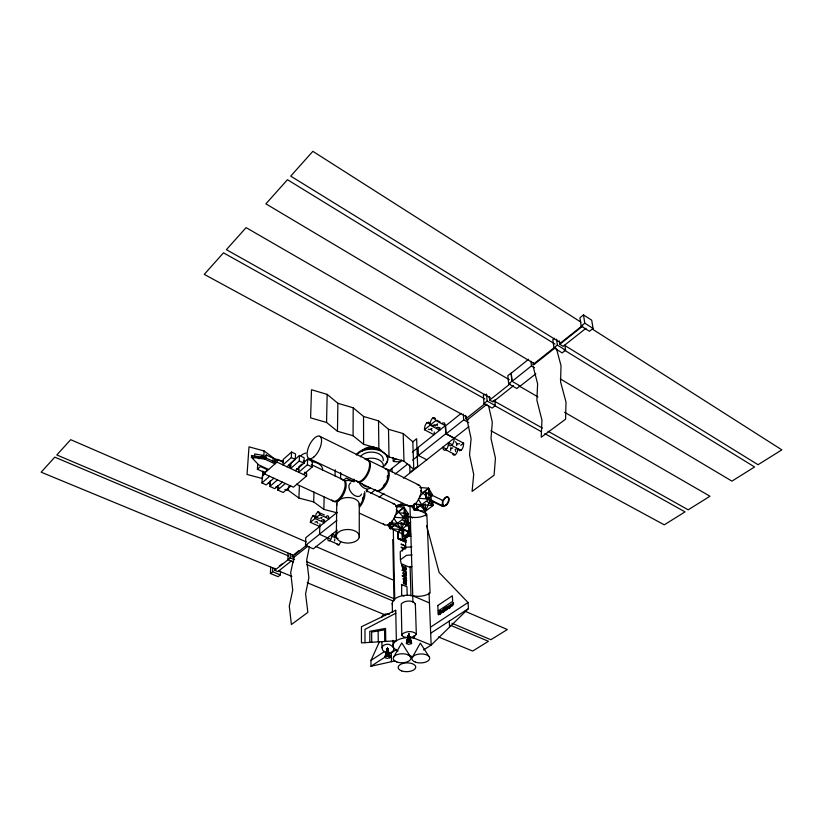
<?xml version="1.0" encoding="UTF-8"?>
<svg xmlns="http://www.w3.org/2000/svg" width="823" height="823" viewBox="0 0 823 823"><rect width="100%" height="100%" fill="white"/><g stroke="black" fill="none" stroke-linecap="round" stroke-linejoin="round"><path stroke-width="1.23" d="M359.26 537.203A11.563 6.79 0.3 0 0 343.366 530.002A11.563 6.79 0.3 0 0 340.773 541.647A11.563 6.79 0.3 0 0 359.26 537.203L359.27 503.563M446.426 610.131C448.268 607.652 445.171 610.882 445.654 608.825M353.067 435.737L353.19 407.807L337.872 403.28L327.163 394.392L311.495 389.742L310.6 417.868L326.556 422.466L337.461 431.262L353.067 435.737L363.601 444.297L378.868 448.648L389.022 456.981L403.97 461.209L413.774 469.326L412.837 441.786L403.188 433.577L388.507 429.297L378.529 420.862L363.529 416.459L353.19 407.807M353.88 481.65A9.485 5.874 0.5 0 0 344.415 480.869A9.485 5.874 0.5 0 1 353.88 481.63L353.89 479.109M408.753 636.457L408.764 634.173L411.582 643.226L408.702 644.471L406.418 643.38L408.764 634.173L411.572 642.876M442.218 423.063L444.307 422.868L445.161 424.462L445.778 433.752L463.616 443.155C463.627 445.932 462.855 450.304 459.573 450.778L458.051 448.823M340.578 478.935L340.65 472.628M387.386 650.859L387.417 648.308L390.092 657.289L387.283 658.493L384.999 657.443L387.417 648.308L390.092 657.289M337.461 431.262L337.872 403.28M336.319 535.464L336.772 503.563M335.064 476.044L335.156 469.758M451.601 444.348L448.463 442.712C448.432 445.48 447.691 449.842 444.43 450.335L443.288 449.348L442.774 447.187L445.912 448.813M337.121 512.842L323.861 509.375L324.128 497.03M326.556 422.466L327.163 394.392M406.397 643.03L408.599 641.806L408.764 634.173L411.582 643.226M434.246 432.003L433.988 434.739L424.452 429.75C424.534 426.972 425.275 422.713 428.485 422.106L429.596 423.043L430.09 425.172L439.636 430.213L439.883 427.466M323.861 509.375L313.686 501.917L313.964 492M430.09 425.172C430.162 422.384 430.923 418.115 434.143 417.498L435.274 418.434L435.779 420.563L445.336 425.645L412.313 452.115M303.44 474.501L312.174 467.011L312.349 461.415L307.596 459.152L303.738 462.505M301.804 464.172L298.903 466.682L298.687 472.279L307.411 464.758L307.596 459.152M327.4 537.728L313.316 548.818L305.508 545.443L305.755 537.717L319.746 526.514M264.039 471.836L263.936 473.657L293.42 487.195L306.588 475.972L306.67 473.246L304.582 472.258M295.313 470.694L303.954 463.215L304.15 457.753L299.459 455.51L290.858 463.051L290.622 468.503L299.253 460.983L299.459 455.51M313.686 501.917L298.914 498.038L299.387 485.621M286.929 466.775L295.303 459.45L295.529 453.926L291.568 452.043L283.235 459.409L282.968 464.923L291.321 457.567L291.568 452.043M294.305 557.593L292.186 556.698L292.278 554.599M384.979 657.104L387.119 655.91L387.417 648.308L390.071 656.949M293.43 562.006L287.885 559.671L288.153 553.272M287.885 559.671L290.169 557.85L290.334 554.013M298.914 498.038L288.4 490.385L288.564 486.64M289.449 466.713L289.562 464.213M270.736 567.15L270.397 573.497L278.112 576.666L280.345 574.907L280.52 571.1M455.664 450.757L455.603 451.611M290.797 485.981L283.184 492.493L277.732 490.014L277.958 485.529M291.249 561.019L277.876 571.604L274.717 570.308L274.82 568.23M263.936 473.657L276.96 462.104L277.104 459.368L283.102 462.176M270.397 573.497L272.619 571.738L272.814 567.921M274.594 462.68L274.8 458.936L264.132 450.983L248.999 446.838L247.044 474.449L262.444 478.544L262.907 471.023M282.382 482.124L274.8 488.687L269.893 486.455L270.211 480.807M272.948 461.888L273.154 458.226L266.23 454.985L264.214 456.796M266.004 458.648L266.23 454.985M273.874 478.214L266.251 484.891L261.961 482.947L262.383 475.961L265.232 473.451M263.669 458.493L264.132 450.983M265.15 457.598L275.077 462.238L274.985 463.853L265.057 459.224L265.15 457.598L251.354 455.489L253.854 458.082M254.544 455.87L254.677 453.936L262.897 455.366L262.722 458.277L254.482 456.837M266.95 470.55L264.677 472.567L257.393 469.223L257.692 464.614M408.496 638.01L408.764 634.173L411.418 643.576M387.129 652.104L387.417 648.308L389.937 657.618M334.58 535.135L332.297 534.117L331.031 539.178L329.828 540.752L328.182 540.67L327.554 537.851L337.286 530.187M336.988 512.492L319.581 526.442L310.333 522.327L311.125 518.439L313.419 515.383L314.777 516.422L315.034 518.521L324.293 522.667L324.653 520.064M450.572 605.1C452.208 605.831 448.134 609.678 449.543 608.259M315.034 518.521L316.32 513.48L318.676 511.556L319.756 514.684L310.333 522.327M407.941 641.909L408.764 634.173L411.387 642.547M451.261 605.543L451.426 604.38L452.516 605.018M445.871 609.113L446.045 607.96L447.115 608.598M304.51 462.938L304.315 462.413L303.718 463.02M386.471 656.024L387.417 648.308L389.876 656.631M408.27 637.948L408.764 634.173L411.089 643.884M386.903 652.042L387.417 648.308L389.618 657.927M426.602 525.691L439.143 572.489L468.04 602.529L468.431 608.629L431.159 645.088L414.051 638.134L404.33 637.105L402.231 635.932L401.963 634.43C405.41 631.056 413.084 630.356 416.325 634.204L414.535 636.395L409.576 637.599M457.855 448.977C457.516 451.333 456.693 454.954 453.843 455.212L452.691 454.224M415.214 604.473L415.337 603.691C412.23 599.782 404.546 600.471 401.233 603.907L401.85 635.202M440.356 613.125L439.791 613.691A1.327 0.751 -67.2 0 1 439.42 614.297L438.618 614.781A1.307 0.73 -67.2 0 1 438.268 614.678L438.042 612.826A1.42 0.802 -67.2 0 1 438.289 612.23L439.4 611.324A1.265 0.71 -67.2 0 1 439.739 611.479L440.264 611.931M442.393 611.15C442.332 607.611 444.41 612.538 443.587 611.684M407.364 642.105L408.764 634.173L411.037 642.249M407.406 641.549L408.764 634.173L409.689 639.162M439.986 612.96C438.525 616.736 437.301 610.625 439.976 612.219M336.967 531.658L334.601 537.018L332.934 536.935L332.297 534.117M385.905 656.209L387.417 648.308L389.526 656.343M319.952 523.84L319.55 534.271L305.508 545.443M453.051 603.444C452.218 608.259 452.239 604.329 453.339 602.92L453.72 603.074M309.397 546.935L306.691 559.877L308.892 577.808L305.58 593.784L307.864 612.384L291.383 624.534L289.274 606.078L292.731 590.184L290.694 572.397L294.027 557.161L307.905 546.153M401.449 459.975L399.906 461.837L394.587 461.641L393.229 461.086L393.157 457.598M442.023 610.995C444.523 608.002 440.398 614.256 443.216 611.52M406.603 643.72L408.764 634.173L409.947 641.858L410.543 642.012M452.146 605.203L450.726 606.376L451.302 604.144L452.136 604.864L451.045 606.119L452.527 605.368M446.745 608.783C441.858 613.937 448.967 602.775 445.552 609.524M406.891 642.372L408.764 634.173L409.082 636.714M385.195 657.762L387.417 648.308L388.291 653.246M385.442 656.466L387.417 648.308L388.435 655.962L389.032 656.116M406.418 643.38L408.764 634.173L409.278 641.786L409.947 641.858M447.753 607.652L448.041 606.788L447.403 607.199M406.562 642.681L408.764 634.173L408.897 636.457M384.999 657.443L387.417 648.308L387.715 650.828M385.133 656.764L387.417 648.308L387.551 650.849M381.594 617.487C382.201 614.071 386.553 613.351 389.351 614.318M386.008 652.382C381.666 651.847 380.442 645.397 385.298 644.615C391.367 642.403 393.466 649.44 398.044 651.034M405.616 548.632L404.854 545.772L401.151 543.921L401.171 544.538C405.667 544.517 407.025 551.431 401.233 546.976L401.243 547.604L405.379 548.941M442.435 611.839L443.021 611.047M456.6 445.624L456.827 443.618L455.489 441.694M430.501 499.396L425.594 511.083L414.35 510.188L411.665 505.908M387.468 524.58L390.215 528.695L401.285 529.549L408.033 513.49L404.052 507.225L396.635 506.639M447.517 609.359L447.033 607.035L448.185 606.623M340.691 542.079L338.994 544.775L337.811 545.063L336.967 543.993M395.009 660.89L370.988 666.28L370.957 660.468L379.362 641.858M450.376 607.168L448.988 607.621L448.916 606.057A1.039 0.586 -66.9 0 1 449.43 605.389L450.315 605.533M440.933 611.746C440.974 608.742 442.476 615.1 441.365 611.602C440.048 610.049 439.811 619.41 440.881 610.676M334.508 541.02L334.899 538.87M412.549 656.98L420.327 643.133L428.999 656.497M450.665 450.448L450.911 447.506M393.785 656.805L401.778 642.938L410.255 656.322M447.033 607.035L447.661 607.024L447.136 609.195M443.155 610.717L442.435 611.983L443.525 610.882M321.433 520.506L323.202 519.539M326.134 516.721L327.359 515.733L328.398 516.093L329.035 518.871L319.756 514.684M448.463 442.712L448.988 444.873L450.14 445.86C453.422 445.356 454.193 440.984 454.203 438.196L403.404 478.163M432.034 428.485L430.069 429.565L428.32 429.277M437.692 423.907L435.717 424.987L433.968 424.709M396.398 506.67L398.034 505.157L403.332 503.542L402.488 504.746L399.69 505.353L400.544 504.149L399.371 505.487L396.861 506.495L398.034 505.157L395.925 506.423M419.781 505.199L414.35 510.188L413.105 505.25M394.731 524.56L390.215 528.695L388.991 523.85M419.473 496.516L428.567 488.214L432.456 494.726L429.03 499.098L414.35 510.188L414.154 504.17M443.072 611.324L443.206 611.942M394.968 515.486L404.052 507.225L408.352 524.261L389.814 522.821M262.897 455.366L259.101 458.802L257.62 457.176M257.393 469.223L260.407 466.518L267.701 469.882M274.316 461.847L277.104 459.368M261.961 482.947L269.574 476.25M269.893 486.455L277.464 479.871M450.479 448.772L452.835 447.949M277.732 490.014L285.324 483.471M343.397 480.354L346.257 477.998L353.88 481.63M424.452 429.75L435.779 420.563M321.865 517.492L319.633 518.284M412.837 441.786L416.623 438.721L417.631 466.291L409.947 472.351L409.71 464.841M393.229 461.086L395.894 458.936M389.104 470.715L401.675 460.643M583.497 314.921L579.927 317.781L581.192 326.042L589.453 331.278L593.044 328.449L591.716 320.198L583.497 314.921L584.793 323.182L593.044 328.449M484.891 394.176L483.338 395.431L484.006 403.548L492.154 408.085L495.292 405.616L494.777 399.824M528.613 359.25L511.258 373.148L512.081 381.316L531.483 365.896L530.948 361.215M554.548 338.253L552.83 339.632L553.92 347.851L562.15 352.892L565.617 350.166L564.959 345.475M461.209 413.352L445.654 425.81L446.107 433.875L454.203 438.145L468.884 426.592M279.398 566.039L282.258 563.765M336.874 520.352L319.396 534.25L329.838 538.859M370.823 493.358L375.669 489.5M395.081 474.069L407.714 464.018M412.58 460.15L445.778 433.752M508.665 383.827L511.906 381.244L511.083 373.076L507.853 375.658L508.665 383.827L516.844 388.528L520.095 385.977M581.192 326.042L584.793 323.182M294.181 554.455L299.016 550.608M484.006 403.548L487.134 401.058L486.547 394.094M532.738 364.743L557.387 345.104L556.585 339.23M446.107 433.875L463.699 419.884L463.308 414.103M582.231 325.754L560.761 342.821L290.714 176.132L312.853 151.329L580.945 322.143M274.717 570.308L289.038 558.93M292.186 556.698L306.938 544.97M555.556 347.491L533.602 364.918L533.345 362.686M468.122 419.997L465.911 418.804L484.716 403.867M585.966 328.305L563.148 346.349L559.794 344.281L582.777 326.021M513.531 385.709L492.977 401.963L489.644 400.101L510.188 383.785M487.031 404.227L467.094 420.028L471.106 438.772L469.532 454.913L473.709 474.449L472.083 491.424L494.088 475.21L495.446 458.185L490.992 438.494L492.308 422.302L488.564 405.79M535.814 373.827L520.27 386.049L511.906 381.244M379.105 497.287L383.96 493.461M455.016 449.842L456.919 448.37M460.746 445.397L463.616 443.155M423.073 492.411L428.567 488.214L432.949 505.579L425.594 511.083L420.615 506.042M398.003 511.844L404.052 507.225L404.34 518.027L408.352 524.261L408.033 513.49L400.678 512.904M425.717 492.802L426.263 492.391L442.743 500.466L443.021 505.97L442.476 506.382L425.944 498.337L425.717 492.802L432.312 496.032M425.944 498.337L426.489 497.925L426.263 492.391M401.192 522.636L408.825 526.195L408.99 531.648L408.475 532.028L392.067 524.426L392.54 521.844M430.635 496.115L432.456 494.726L428.721 494.428M403.013 517.286L408.033 513.49L404.34 518.027L390.215 528.695L390.112 522.728M401.799 528.778L397.797 531.771L397.951 538.664L405.986 542.336M405.801 525.784L410.8 522.039M442.198 500.868L442.743 500.466M404.947 540.814L402.642 539.754L410.451 533.983L410.111 522.986L398.137 531.946L398.281 538.232L404.011 540.845M397.951 538.664L402.324 540.433L410.79 534.168M411.881 566.625L408.527 566.882L401.13 563.601L400.42 559.753L406.48 555.36L412.148 554.918M401.377 584.608L406.953 586.676L407.19 595.091M401.634 595.44L401.686 584.392M437.795 605.502L452.372 595.79L452.671 601.397L438.042 611.088M443.916 611.335C445.325 612.415 442.249 607.971 444.43 608.32M444.626 610.861C445.521 612.045 444.122 604.257 445.243 609.843M445.14 607.847L444.482 607.878M445.5 608.948L446.436 608.331M450.881 605.378L451.827 604.751M448.124 606.993L448.216 608.485L448.874 608.454M370.957 660.468L384.67 651.405M370.988 666.28L385.956 656.456M389.156 654.347L396.542 649.501M430.429 627.239L468.04 602.529M430.676 633.247L468.431 608.629M423.598 649.944L431.159 645.088L429.04 592.827M316.773 521.607L314.921 522.091M456.549 443.998L459.656 443.741M436.56 427.621L438.628 427.435L439.636 430.213M395.791 613.238L364.959 629.369L365.001 642.67M410.43 657.423L412.796 656.888L408.259 655.087M389.063 652.752C391.892 652.886 395.225 649.975 393.291 647.135A15.061 7.788 -1.6 0 1 407.694 637.63M411.891 546.832L406.253 547.274L400.225 551.688L400.42 559.753M453.339 602.92L452.681 603.28M408.599 641.806L409.278 641.786M387.119 655.91L388.435 655.962M433.865 425.676L435.604 425.964M394.392 517.245L404.34 518.027L396.182 509.674M414.103 504.067L432.949 505.579L432.733 500.765M419.771 487.494L428.567 488.214L429.03 499.098L432.949 505.579L427.096 501.577M418.917 498.285L429.03 499.098L420.615 490.652M265.057 459.224L251.252 457.115L258.751 464.892L268.658 469.47M425.923 515.97L425.83 513.542L409.967 505.96L407.087 505.487A13.94 8.395 -1.6 0 0 396.542 507.019M275.643 487.01L279.12 487.936M284.923 489.459L288.4 490.385M274.8 458.936L283.441 461.291M398.281 538.232L402.313 539.847L402.036 529.035M272.619 571.738L280.345 574.907M275.582 569.074L41.15 472.186L54.781 457.156L288.482 555.937M278.894 571.039L291.887 576.398M307.246 582.746L385.226 614.946M438.392 636.909L472.659 651.055L488.44 641.292L450.716 625.357M306.866 564.619L392.941 600.965M290.169 557.85L294.613 559.722M293.214 555.227L56.818 454.965L70.685 439.677L306.331 541.904M306.897 561.8L394.155 598.763M451.93 623.248L490.847 639.728L507.328 629.533L464.964 611.17M401.943 595.235L404.072 596.14M441.714 612.785L441.437 612.97M392.489 604.998A14.701 8.004 -1.6 0 1 397.766 597.179A14.701 8.004 -1.6 0 1 412.745 595.78L429.452 602.95M452.424 603.454L453.072 603.773M315.528 546.369L394.361 580.554M329.828 540.752L338.994 544.775M334.601 537.018L338.047 538.54M312.812 515.723L318.583 518.305M317.513 511.885L324.447 515.023M402.324 540.433L405.78 542.007M403.465 540.382L405.76 541.431M296.517 484.181L332.996 501.001M359.569 513.243L384.578 524.776M392.221 521.216A14.032 8.353 -1.6 0 0 393.312 529.703L402.704 534.055M392.581 524.035L408.99 531.648M400.678 523.016L402.859 524.035M288.894 464.902L290.745 465.767M296.547 468.493L298.79 469.542M276.96 462.104L306.588 475.972M402.365 516.515A14.032 8.353 -1.6 0 1 410.307 516.916L412.58 517.996M311.382 464.645L343.14 479.727M366.184 490.652L394.454 504.077M299.253 460.983L303.954 463.215M307.411 464.758L312.174 467.011M291.321 457.567L295.303 459.45M308.985 458.483L357.048 481.434M408.764 506.073L376.728 490.775A11.892 5.823 -64.2 0 0 387.818 481.054A11.892 5.823 -64.2 0 0 385.411 469.069M357.789 481.897L375.782 490.487M426.489 497.925L443.021 505.97M319.602 436.231L367.397 459.728M368.19 460.098L386.069 468.894A11.964 5.843 -64.2 0 1 385.576 483.513A11.964 5.843 -64.2 0 1 374.588 489.469M386.975 469.305L418.825 484.963M426.798 459.759L418.413 455.51L418.115 447.455M445.891 449.883L455.314 454.769M451.621 445.397L461.055 450.325M427.055 422.6L429.164 423.711M431.283 424.833L433.392 425.944M432.692 418.002L434.811 419.123M436.931 420.255L440.099 421.942M463.699 419.884L468.781 422.631M490.889 430.758L664.254 524.837L685.034 511.875L544.857 433.639M466.353 416.716L204.248 274.378L223.486 252.846L484.891 398.939M487.134 401.058L495.292 405.616M494.397 405.472L541.493 431.756M490.374 397.838L226.387 249.678L246.087 227.621L509.334 379.722M493.131 400.472L542.46 428.125M548.056 431.262L688.193 509.818L709.982 496.228L564.578 412.272M519.066 385.987L537.933 396.881M531.483 365.896L534.559 367.727M560.298 378.889L731.925 481.126L754.598 466.97L564.094 349.96M534.25 363.673L265.901 203.857L287.464 179.702L555.011 344.086M557.387 345.104L565.617 350.166M564.331 345.176L758.045 464.728L781.85 449.862L592.406 329.118M268.38 482.823L270.356 484.253M402.838 520.157L408.352 524.261M317.884 523.335L316.876 521.741M398.054 526.226L401.285 529.549L401.13 523.582M432.034 430.923L431.18 429.02M393.826 518.192L401.285 529.549M418.321 499.263L425.594 511.083L425.306 503.861M437.28 425.81L436.818 424.462M323.676 519.899L324.293 522.667M321.69 518.233L321.546 517.564M442.414 612.291L442.774 612.518A1.317 0.741 -67.1 0 0 443.155 612.281M449.173 608.094L450.006 607.004M423.156 504.983L425.83 513.542M416.057 503.655L417.93 509.766M556.471 348.798L561.019 365.659L560.576 381.923L566.008 402.066L565.576 419.216L541.195 437.239L541.956 420.121L536.863 400.132L537.614 383.888L533.345 367.14M559.331 340.917L559.794 344.281M402.509 551.009L402.498 549.116M489.366 396.779L489.644 400.101M465.684 415.492L465.911 418.804M449.286 621.118L449.584 627.054M448.494 608.3L448.298 606.407L447.28 606.86M442.363 504.18L442.476 506.382M444.759 607.683L444.914 610.676M444.05 608.156L444.194 611.139M387.417 648.308L387.787 655.89M440.5 610.522L440.552 611.582M437.836 605.522L438.083 611.098M415.337 603.691L416.325 634.204M409.967 505.96L412.94 602.199M413.969 635.562L414.051 638.134M410.091 566.45L410.975 595.862M403.188 433.577L403.97 461.209M405.502 539.374L405.749 548.18M402.354 528.788L402.642 539.754M393.312 529.703L394.731 599.093M391.995 468.4L392.067 471.826M392.797 539.528L394.022 600.872M391.995 521.144L392.067 524.426M392.252 603.29L392.417 612.24M392.952 640.366L393.044 645.479M388.507 429.297L389.022 456.981M391.295 652.948L391.45 661.682M385.761 641.415L385.565 628.402L369.784 631.313L369.846 642.372M384.732 641.477L384.567 629.873L371.657 632.054L371.718 642.259M381.903 641.539L381.975 647.866M378.529 420.862L378.868 448.648M378.148 630.963L378.261 641.868M366.914 489.644L366.924 491.907M363.529 416.459L363.601 444.297M412.745 595.78A14.958 8.281 -2 0 0 430.09 593.085L426.839 514.159A14.269 8.631 -2 0 1 410.307 516.916M407.251 525.835A6.162 3.21 -65.2 0 1 409.977 530.845A6.162 3.21 -65.2 0 1 404.278 537.11A6.162 3.21 -65.2 0 1 403.537 529.909M406.377 540.69A4.743 2.778 -1.8 0 1 406.192 537.614A4.743 2.778 -1.8 0 1 410.986 536.236M311.814 461.754A12.016 7.551 2 0 1 322.554 470.293M301.156 455.458A11.944 7.572 2.1 0 1 305.95 453.051M341.689 479.47A11.789 5.483 -64.9 0 1 343.006 492.864A11.789 5.483 -64.9 0 1 331.916 499.983M303.183 461.199A12.026 5.236 -64.8 0 1 304.582 461.415M360.351 456.816A11.913 7.592 -0.3 0 1 374.527 452.362A11.913 7.592 -0.3 0 1 383.148 460.746M356.832 454.893A16.357 10.421 -0.3 0 1 380.226 450.85A16.357 10.421 -0.3 0 1 384.187 466.055M365.011 459.368A11.954 7.572 -0.3 0 1 377.922 459.368A11.954 7.572 -0.3 0 1 383.24 466.795M386.563 454.893A16.347 10.421 -0.3 0 1 384.999 464.46M356.225 454.852A16.347 10.421 -0.3 0 1 381.481 450.551M362.213 450.932A9.855 6.317 -0.3 0 1 370.093 447.064A9.855 6.317 -0.3 0 1 379.208 449.523M370.206 487.782A8.137 5.031 51 0 1 364.63 488.317A8.137 5.031 51 0 1 359.034 482.453M368.529 486.578A6.111 3.776 51 0 1 361.667 483.307M361.492 494.037A8.076 5.051 50.9 0 1 352.059 493.45A8.076 5.051 50.9 0 1 350.783 482.844M336.813 505.363A11.337 6.893 0.4 0 1 347.934 497.524A11.337 6.893 0.4 0 1 359.27 505.353M342.697 479.932A11.841 5.514 -64.9 0 1 344.652 491.969A11.841 5.514 -64.9 0 1 333.963 501.567M392.941 503.779A11.471 5.792 -64.9 0 1 394.731 517.05A11.471 5.792 -64.9 0 1 383.415 523.737M364.651 491.681A11.666 5.607 -64.9 0 1 359.61 507.071M417.23 484.706A11.697 6.008 -64.2 0 1 419.308 498.038A11.697 6.008 -64.2 0 1 407.529 505.044M408.774 528.006A4.691 2.438 -65.2 0 1 407.303 533.623A4.691 2.438 -65.2 0 1 403.579 535.115A4.691 2.438 -65.2 0 1 403.774 530.012M408.434 527.111A4.691 2.438 -65.2 0 1 408.764 532.09A4.691 2.438 -65.2 0 1 404.803 535.711A4.691 2.438 -65.2 0 1 403.795 531.36M443.597 500.466A4.835 2.592 -63.9 0 1 448.432 497.401A4.835 2.592 -63.9 0 1 447.475 504.005A4.835 2.592 -63.9 0 1 442.969 504.766M366.647 459.882A12.078 5.74 -64.2 0 1 368.251 473.39A12.078 5.74 -64.2 0 1 356.626 480.889M387.407 475.653A8.981 4.393 -64.2 0 1 387.242 477.628M384.701 483.996A8.981 4.393 -64.2 0 1 383.353 485.776M364.044 493.491A11.728 5.627 -64.9 0 1 359.312 506.042M362.953 497.287A8.806 4.228 -64.9 0 1 362.418 499.407M365.865 459.512A12.026 5.699 -64.2 0 1 367.459 472.958A12.026 5.699 -64.2 0 1 355.896 480.426M449.975 606.16C449.379 609.39 448.679 604.288 449.975 606.16M405.78 568.631C406.346 573.075 398.538 557.305 403.044 569.063L403.075 568.477C400.513 559.835 406.552 576.584 406.109 567.736A1.862 1.173 54.5 0 0 405.163 566.45L404.71 566.759L405.78 568.631M403.064 572.89C402.313 574.845 406.346 576.604 406.428 575.709L406.212 573.394A1.029 0.658 54.7 0 0 405.708 572.839C401.213 577.314 405.472 570.36 403.064 572.89M405.873 572.263L406.346 572.808L406.017 571.481L403.465 569.855L401.912 570.185L405.873 572.263M406.017 577.89L406.5 578.446L406.171 577.108L403.609 575.483L402.046 575.812L406.017 577.89M403.764 582.334L403.959 584.011L403.28 582.406L403.795 581.45L406.017 584.443L405.636 582.046L406.099 582.417L406.459 584.927L405.245 584.639L404.36 582.242L403.764 582.334M403.219 578.548C402.817 580.75 406.737 582.951 405.029 578.692L405.821 579.32A1.101 0.7 54.9 0 1 406.151 580.009L405.616 581.532C408.568 581.12 404.494 575.925 403.219 578.548M406.027 574.279C404.659 577.046 404.803 571.255 406.027 574.279M403.712 578.754L404.628 580.503L404.566 578.528L403.712 578.754M395.729 610.265L361.451 626.725L361.472 642.886L396.367 640.767L395.729 610.265M396.82 661.98A8.899 4.506 -1.3 0 0 410.934 658.616A8.899 4.506 -1.3 0 0 398.548 654.192A8.899 4.506 -1.3 0 0 396.82 661.98M415.45 662.145A8.888 4.496 -1.8 0 0 429.627 658.791A8.888 4.496 -1.8 0 0 417.364 654.378A8.888 4.496 -1.8 0 0 415.45 662.145M401.706 670.91A8.796 4.403 -1.5 0 0 415.677 667.618A8.796 4.403 -1.5 0 0 403.465 663.307A8.796 4.403 -1.5 0 0 401.706 670.91M445.706 505.106A4.845 2.592 -63.9 0 0 448.113 497.329A4.845 2.592 -63.9 0 0 442.651 501.413A4.845 2.592 -63.9 0 0 445.706 505.106M314.119 456.765A12.324 5.391 -64.2 0 0 320.703 437.167A12.324 5.391 -64.2 0 0 308.183 448.206A12.324 5.391 -64.2 0 0 314.119 456.765"/></g></svg>
